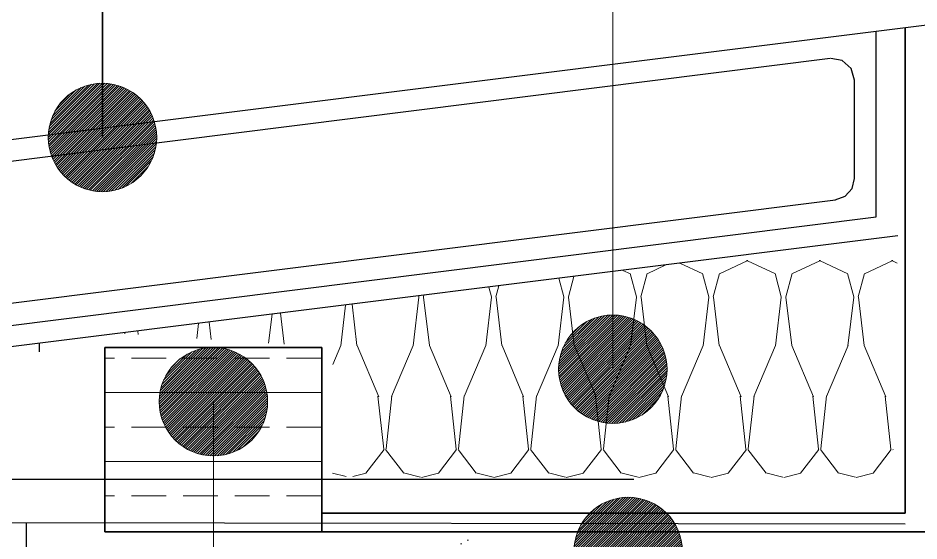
# Model space of a CAD drawing. Header units: millimetres. Extents: x 3755 to 5685, y 4194 to 7013.
# Drawn here: x 4237.7 to 4320.8, y 6095 to 6143.3 of the extents above; entities that cross this region are included whole.
import ezdxf

# ---------------------------------------------------------------- set-up
doc = ezdxf.new("R2010")
doc.units = ezdxf.units.MM
doc.linetypes.add('WIN_SOLID', pattern=[0])
for name, color, linetype, lineweight in [('Xella 025', 7, 'Continuous', 25), ('Xella 035', 7, 'Continuous', 35), ('Xella Bemaßung', 7, 'Continuous', 13), ('Xella-Schraff', 7, 'Continuous', 13), ('Xella-Text', 7, 'WIN_SOLID', 13)]:
    doc.layers.add(name, color=color, linetype=linetype, lineweight=lineweight)

msp = doc.modelspace()

# ---------------------------------------------------------------- hatches: boundary and pattern name
at = {"layer": 'Xella Bemaßung', "lineweight": 13}
h = msp.add_hatch(dxfattribs=at)
h.set_pattern_fill('ANSI31', color=256, scale=0.05)
h.set_pattern_definition([(45, (-29.28004, 515.45745), (-0.1122532015, 0.1122532015), [])])
h.paths.add_polyline_path([(4240.464, 6132.241, 1), (4250.464, 6132.241, 1)])
h = msp.add_hatch(dxfattribs=at)
h.set_pattern_fill('ANSI31', color=256, scale=0.05)
h.set_pattern_definition([(45, (17.7841, 494.08176), (-0.1122532015, 0.1122532015), [])])
h.paths.add_polyline_path([(4287.528, 6110.865, 1), (4297.528, 6110.865, 1)])
h = msp.add_hatch(dxfattribs=at)
h.set_pattern_fill('ANSI31', color=256, scale=0.05)
h.set_pattern_definition([(45, (-19.04676, 491.08785), (-0.1122532015, 0.1122532015), [])])
h.paths.add_polyline_path([(4250.697, 6107.871, 1), (4260.697, 6107.871, 1)])
h = msp.add_hatch(dxfattribs=at)
h.set_pattern_fill('ANSI31', color=256, scale=0.05)
h.set_pattern_definition([(45, (19.20167, 477.27198), (-0.1122532015, 0.1122532015), [])])
h.paths.add_polyline_path([(4288.946, 6094.055, 1), (4298.946, 6094.055, 1)])
at = {"layer": 'Xella-Schraff'}
h = msp.add_hatch(dxfattribs=at)
h.set_pattern_fill('BATT_INSULATION', color=256, scale=20, style=0, pattern_type=2)
h.set_pattern_definition([(0, (1485.03, 1215.879), (6.68222, 22.5), [0, -6.68222]), (14.0764, (1481.688, 1218.3786), (6.6822122, -2.47e-06), [1.62536, -645.94836]), (14.0764, (1481.688, 1240.8786), (6.6822122, -2.47e-06), [1.62536, -645.94836]), (14.0764, (1481.688, 1263.3786), (6.6822122, -2.47e-06), [1.62536, -645.94836]), (14.0764, (1481.688, 1285.8786), (6.6822122, -2.47e-06), [1.62536, -645.94836]), (14.0764, (1481.688, 1308.3786), (6.6822122, -2.47e-06), [1.62536, -645.94836]), (14.0764, (1481.688, 1330.8786), (6.6822122, -2.47e-06), [1.62536, -645.94836]), (14.0764, (1481.688, 1353.3786), (6.6822122, -2.47e-06), [1.62536, -645.94836]), (25.0456, (1482.4664, 1237.1812), (6.6822183, 7.2e-06), [2.82876, -1804.2308]), (25.0456, (1482.4664, 1259.6812), (6.6822183, 7.2e-06), [2.82876, -1804.2308]), (25.0456, (1482.4664, 1282.1812), (6.6822183, 7.2e-06), [2.82876, -1804.2308]), (25.0456, (1482.4664, 1304.6812), (6.6822183, 7.2e-06), [2.82876, -1804.2308]), (25.0456, (1482.4664, 1327.1812), (6.6822183, 7.2e-06), [2.82876, -1804.2308]), (25.0456, (1482.4664, 1349.6812), (6.6822183, 7.2e-06), [2.82876, -1804.2308]), (25.0456, (1482.4664, 1372.1812), (6.6822183, 7.2e-06), [2.82876, -1804.2308]), (25.0456, (1482.4664, 1394.6812), (6.6822183, 7.2e-06), [2.82876, -1804.2308]), (25.0456, (1482.4664, 1417.1806), (6.6822183, 7.2e-06), [2.82876, -1804.2308]), (25.0456, (1482.4664, 1439.6806), (6.6822183, 7.2e-06), [2.82876, -1804.2308]), (25.0456, (1482.4664, 1462.1806), (6.6822183, 7.2e-06), [2.82876, -1804.2308]), (25.0456, (1482.4664, 1484.6806), (6.6822183, 7.2e-06), [2.82876, -1804.2308]), (25.0456, (1482.4664, 1507.1806), (6.6822183, 7.2e-06), [2.82876, -1804.2308]), (25.0456, (1482.4664, 1529.6806), (6.6822183, 7.2e-06), [2.82876, -1804.2308]), (25.0456, (1482.4664, 1552.1806), (6.6822183, 7.2e-06), [2.82876, -1804.2308]), (25.0456, (1482.4664, 1574.6806), (6.6822183, 7.2e-06), [2.82876, -1804.2308]), (25.0456, (1482.4664, 1597.1806), (6.6822183, 7.2e-06), [2.82876, -1804.2308]), (25.0456, (1482.4664, 1619.6806), (6.6822183, 7.2e-06), [2.82876, -1804.2308]), (25.0456, (1482.4664, 1642.1806), (6.6822183, 7.2e-06), [2.82876, -1804.2308]), (25.0456, (1482.4664, 1664.6806), (6.6822183, 7.2e-06), [2.82876, -1804.2308]), (25.0456, (1482.4664, 1687.1806), (6.6822183, 7.2e-06), [2.82876, -1804.2308]), (25.0456, (1482.4664, 1709.6806), (6.6822183, 7.2e-06), [2.82876, -1804.2308]), (25.0456, (1482.4664, 1732.1806), (6.6822183, 7.2e-06), [2.82876, -1804.2308]), (25.0456, (1482.4664, 1754.6806), (6.6822183, 7.2e-06), [2.82876, -1804.2308]), (25.0456, (1482.4664, 1777.1806), (6.6822183, 7.2e-06), [2.82876, -1804.2308]), (25.0456, (1482.4664, 1799.6806), (6.6822183, 7.2e-06), [2.82876, -1804.2308]), (25.0456, (1482.4664, 1822.1806), (6.6822183, 7.2e-06), [2.82876, -1804.2308]), (25.0456, (1482.4664, 1844.6806), (6.6822183, 7.2e-06), [2.82876, -1804.2308]), (25.0456, (1482.4664, 1867.1806), (6.6822183, 7.2e-06), [2.82876, -1804.2308]), (25.0456, (1482.4664, 1889.6806), (6.6822183, 7.2e-06), [2.82876, -1804.2308]), (25.0456, (1482.4664, 1912.1806), (6.6822183, 7.2e-06), [2.82876, -1804.2308]), (25.0456, (1482.4664, 1934.6806), (6.6822183, 7.2e-06), [2.82876, -1804.2308]), (25.0456, (1482.4664, 1957.1806), (6.6822183, 7.2e-06), [2.82876, -1804.2308]), (25.0456, (1482.4664, 1979.6806), (6.6822183, 7.2e-06), [2.82876, -1804.2308]), (52.4353, (1483.2646, 1218.774), (6.6822153, 1.5e-06), [2.7476, -1104.2762]), (52.4353, (1483.2646, 1241.274), (6.6822153, 1.5e-06), [2.7476, -1104.2762]), (52.4353, (1483.2646, 1263.774), (6.6822153, 1.5e-06), [2.7476, -1104.2762]), (52.4353, (1483.2646, 1286.274), (6.6822153, 1.5e-06), [2.7476, -1104.2762]), (52.4353, (1483.2646, 1308.774), (6.6822153, 1.5e-06), [2.7476, -1104.2762]), (52.4353, (1483.2646, 1331.274), (6.6822153, 1.5e-06), [2.7476, -1104.2762]), (52.4353, (1483.2646, 1353.774), (6.6822153, 1.5e-06), [2.7476, -1104.2762]), (52.4353, (1483.2646, 1376.274), (6.6822153, 1.5e-06), [2.7476, -1104.2762]), (52.4353, (1483.2646, 1398.774), (6.6822153, 1.5e-06), [2.7476, -1104.2762]), (52.4353, (1483.2646, 1421.2746), (6.6822153, 1.5e-06), [2.7476, -1104.2762]), (52.4353, (1483.2646, 1443.7746), (6.6822153, 1.5e-06), [2.7476, -1104.2762]), (52.4353, (1483.2646, 1466.2746), (6.6822153, 1.5e-06), [2.7476, -1104.2762]), (52.4353, (1483.2646, 1488.7746), (6.6822153, 1.5e-06), [2.7476, -1104.2762]), (52.4353, (1483.2646, 1511.2746), (6.6822153, 1.5e-06), [2.7476, -1104.2762]), (52.4353, (1483.2646, 1533.7746), (6.6822153, 1.5e-06), [2.7476, -1104.2762]), (52.4353, (1483.2646, 1556.2746), (6.6822153, 1.5e-06), [2.7476, -1104.2762]), (52.4353, (1483.2646, 1578.7746), (6.6822153, 1.5e-06), [2.7476, -1104.2762]), (52.4353, (1483.2646, 1601.2746), (6.6822153, 1.5e-06), [2.7476, -1104.2762]), (52.4353, (1483.2646, 1623.7746), (6.6822153, 1.5e-06), [2.7476, -1104.2762]), (52.4353, (1483.2646, 1646.2746), (6.6822153, 1.5e-06), [2.7476, -1104.2762]), (52.4353, (1483.2646, 1668.7746), (6.6822153, 1.5e-06), [2.7476, -1104.2762]), (52.4353, (1483.2646, 1691.2746), (6.6822153, 1.5e-06), [2.7476, -1104.2762]), (52.4353, (1483.2646, 1713.7746), (6.6822153, 1.5e-06), [2.7476, -1104.2762]), (52.4353, (1483.2646, 1736.2746), (6.6822153, 1.5e-06), [2.7476, -1104.2762]), (52.4353, (1483.2646, 1758.7746), (6.6822153, 1.5e-06), [2.7476, -1104.2762]), (52.4353, (1483.2646, 1781.2746), (6.6822153, 1.5e-06), [2.7476, -1104.2762]), (52.4353, (1483.2646, 1803.7746), (6.6822153, 1.5e-06), [2.7476, -1104.2762]), (52.4353, (1483.2646, 1826.2746), (6.6822153, 1.5e-06), [2.7476, -1104.2762]), (52.4353, (1483.2646, 1848.7746), (6.6822153, 1.5e-06), [2.7476, -1104.2762]), (52.4353, (1483.2646, 1871.2746), (6.6822153, 1.5e-06), [2.7476, -1104.2762]), (52.4353, (1483.2646, 1893.7746), (6.6822153, 1.5e-06), [2.7476, -1104.2762]), (52.4353, (1483.2646, 1916.2746), (6.6822153, 1.5e-06), [2.7476, -1104.2762]), (52.4353, (1483.2646, 1938.7746), (6.6822153, 1.5e-06), [2.7476, -1104.2762]), (52.4353, (1483.2646, 1961.2746), (6.6822153, 1.5e-06), [2.7476, -1104.2762]), (52.4353, (1483.2646, 1983.7746), (6.6822153, 1.5e-06), [2.7476, -1104.2762]), (52.4353, (1483.2646, 2006.2746), (6.6822153, 1.5e-06), [2.7476, -1104.2762]), (52.4353, (1483.2646, 2028.7746), (6.6822153, 1.5e-06), [2.7476, -1104.2762]), (52.4353, (1483.2646, 2051.2746), (6.6822153, 1.5e-06), [2.7476, -1104.2762]), (52.4353, (1483.2646, 2073.7746), (6.6822153, 1.5e-06), [2.7476, -1104.2762]), (67.0616, (1478.9626, 1225.8417), (6.682222, 3e-06), [5.1169, -972.1623]), (67.0616, (1478.9626, 1248.3416), (6.682222, 3e-06), [5.1169, -972.1623]), (67.0616, (1478.9626, 1270.8416), (6.682222, 3e-06), [5.1169, -972.1623]), (67.0616, (1478.9626, 1293.3416), (6.682222, 3e-06), [5.1169, -972.1623]), (67.0616, (1478.9626, 1315.8416), (6.682222, 3e-06), [5.1169, -972.1623]), (67.0616, (1478.9626, 1338.3416), (6.682222, 3e-06), [5.1169, -972.1623]), (67.0616, (1478.9626, 1360.8416), (6.682222, 3e-06), [5.1169, -972.1623]), (67.0616, (1478.9626, 1383.3416), (6.682222, 3e-06), [5.1169, -972.1623]), (67.0616, (1478.9626, 1405.8416), (6.682222, 3e-06), [5.1169, -972.1623]), (67.0616, (1478.9626, 1428.3426), (6.682222, 3e-06), [5.1169, -972.1623]), (67.0616, (1478.9626, 1450.8426), (6.682222, 3e-06), [5.1169, -972.1623]), (67.0616, (1478.9626, 1473.3426), (6.682222, 3e-06), [5.1169, -972.1623]), (67.0616, (1478.9626, 1495.8426), (6.682222, 3e-06), [5.1169, -972.1623]), (67.0616, (1478.9626, 1518.3426), (6.682222, 3e-06), [5.1169, -972.1623]), (67.0616, (1478.9626, 1540.8426), (6.682222, 3e-06), [5.1169, -972.1623]), (67.0616, (1478.9626, 1563.3426), (6.682222, 3e-06), [5.1169, -972.1623]), (67.0616, (1478.9626, 1585.8426), (6.682222, 3e-06), [5.1169, -972.1623]), (67.0616, (1478.9626, 1608.3426), (6.682222, 3e-06), [5.1169, -972.1623]), (67.0616, (1478.9626, 1630.8426), (6.682222, 3e-06), [5.1169, -972.1623]), (67.0616, (1478.9626, 1653.3426), (6.682222, 3e-06), [5.1169, -972.1623]), (67.0616, (1478.9626, 1675.8426), (6.682222, 3e-06), [5.1169, -972.1623]), (67.0616, (1478.9626, 1698.3426), (6.682222, 3e-06), [5.1169, -972.1623]), (67.0616, (1478.9626, 1720.8426), (6.682222, 3e-06), [5.1169, -972.1623]), (67.0616, (1478.9626, 1743.3426), (6.682222, 3e-06), [5.1169, -972.1623]), (67.0616, (1478.9626, 1765.8426), (6.682222, 3e-06), [5.1169, -972.1623]), (67.0616, (1478.9626, 1788.3426), (6.682222, 3e-06), [5.1169, -972.1623]), (67.0616, (1478.9626, 1810.8426), (6.682222, 3e-06), [5.1169, -972.1623]), (67.0616, (1478.9626, 1833.3426), (6.682222, 3e-06), [5.1169, -972.1623]), (67.0616, (1478.9626, 1855.8426), (6.682222, 3e-06), [5.1169, -972.1623]), (67.0616, (1478.9626, 1878.3426), (6.682222, 3e-06), [5.1169, -972.1623]), (67.0616, (1478.9626, 1900.8426), (6.682222, 3e-06), [5.1169, -972.1623]), (67.0616, (1478.9626, 1923.3426), (6.682222, 3e-06), [5.1169, -972.1623]), (67.0616, (1478.9626, 1945.8426), (6.682222, 3e-06), [5.1169, -972.1623]), (67.0616, (1478.9626, 1968.3426), (6.682222, 3e-06), [5.1169, -972.1623]), (67.0616, (1478.9626, 1990.8426), (6.682222, 3e-06), [5.1169, -972.1623]), (67.0616, (1478.9626, 2013.3426), (6.682222, 3e-06), [5.1169, -972.1623]), (67.0616, (1478.9626, 2035.8426), (6.682222, 3e-06), [5.1169, -972.1623]), (67.0616, (1478.9626, 2058.3426), (6.682222, 3e-06), [5.1169, -972.1623]), (67.0616, (1478.9626, 2080.8426), (6.682222, 3e-06), [5.1169, -972.1623]), (67.0616, (1478.9626, 2103.3426), (6.682222, 3e-06), [5.1169, -972.1623]), (74.891, (1481.888, 1235.0375), (6e-08, 22.499986), [2.22026, -254.1417]), (74.891, (1488.5703, 1235.0375), (6e-08, 22.499986), [2.22026, -254.1417]), (74.891, (1495.2525, 1235.0375), (6e-08, 22.499986), [2.22026, -254.1417]), (74.891, (1501.935, 1235.0375), (6e-08, 22.499986), [2.22026, -254.1417]), (74.891, (1508.617, 1235.0375), (6e-08, 22.499986), [2.22026, -254.1417]), (74.891, (1515.299, 1235.0375), (6e-08, 22.499986), [2.22026, -254.1417]), (74.891, (1521.9814, 1235.0375), (6e-08, 22.499986), [2.22026, -254.1417]), (74.891, (1528.6636, 1235.0375), (6e-08, 22.499986), [2.22026, -254.1417]), (74.891, (1535.346, 1235.0375), (6e-08, 22.499986), [2.22026, -254.1417]), (74.891, (1542.028, 1235.0375), (6e-08, 22.499986), [2.22026, -254.1417]), (83.2526, (1480.9566, 1230.554), (2.2e-06, 22.5000398), [4.5149, -2782.2872]), (83.2526, (1487.6389, 1230.554), (2.2e-06, 22.5000398), [4.5149, -2782.2872]), (83.2526, (1494.321, 1230.554), (2.2e-06, 22.5000398), [4.5149, -2782.2872]), (83.2526, (1501.0034, 1230.554), (2.2e-06, 22.5000398), [4.5149, -2782.2872]), (83.2526, (1507.6856, 1230.554), (2.2e-06, 22.5000398), [4.5149, -2782.2872]), (83.2526, (1514.3678, 1230.554), (2.2e-06, 22.5000398), [4.5149, -2782.2872]), (83.2526, (1521.05, 1230.554), (2.2e-06, 22.5000398), [4.5149, -2782.2872]), (83.2526, (1527.7322, 1230.554), (2.2e-06, 22.5000398), [4.5149, -2782.2872]), (83.2526, (1534.4144, 1230.554), (2.2e-06, 22.5000398), [4.5149, -2782.2872]), (83.2526, (1541.0966, 1230.554), (2.2e-06, 22.5000398), [4.5149, -2782.2872]), (83.2526, (1547.7788, 1230.554), (2.2e-06, 22.5000398), [4.5149, -2782.2872]), (83.2526, (1554.461, 1230.554), (2.2e-06, 22.5000398), [4.5149, -2782.2872]), (83.2526, (1561.1432, 1230.554), (2.2e-06, 22.5000398), [4.5149, -2782.2872]), (83.2526, (1567.8254, 1230.554), (2.2e-06, 22.5000398), [4.5149, -2782.2872]), (83.2526, (1574.5078, 1230.554), (2.2e-06, 22.5000398), [4.5149, -2782.2872]), (83.2526, (1581.19, 1230.554), (2.2e-06, 22.5000398), [4.5149, -2782.2872]), (83.2526, (1587.8722, 1230.554), (2.2e-06, 22.5000398), [4.5149, -2782.2872]), (83.2526, (1594.5544, 1230.554), (2.2e-06, 22.5000398), [4.5149, -2782.2872]), (83.2526, (1601.2366, 1230.554), (2.2e-06, 22.5000398), [4.5149, -2782.2872]), (83.2526, (1607.9188, 1230.554), (2.2e-06, 22.5000398), [4.5149, -2782.2872]), (83.2526, (1614.601, 1230.554), (2.2e-06, 22.5000398), [4.5149, -2782.2872]), (83.2526, (1621.2832, 1230.554), (2.2e-06, 22.5000398), [4.5149, -2782.2872]), (83.2526, (1627.9654, 1230.554), (2.2e-06, 22.5000398), [4.5149, -2782.2872]), (83.2526, (1634.6476, 1230.554), (2.2e-06, 22.5000398), [4.5149, -2782.2872]), (83.2526, (1641.33, 1230.554), (2.2e-06, 22.5000398), [4.5149, -2782.2872]), (83.2526, (1648.0122, 1230.554), (2.2e-06, 22.5000398), [4.5149, -2782.2872]), (83.2526, (1654.6944, 1230.554), (2.2e-06, 22.5000398), [4.5149, -2782.2872]), (83.2526, (1661.3766, 1230.554), (2.2e-06, 22.5000398), [4.5149, -2782.2872]), (83.2526, (1668.0588, 1230.554), (2.2e-06, 22.5000398), [4.5149, -2782.2872]), (83.2526, (1674.741, 1230.554), (2.2e-06, 22.5000398), [4.5149, -2782.2872]), (83.2526, (1681.423, 1230.554), (2.2e-06, 22.5000398), [4.5149, -2782.2872]), (83.2526, (1688.105, 1230.554), (2.2e-06, 22.5000398), [4.5149, -2782.2872]), (83.2526, (1694.787, 1230.554), (2.2e-06, 22.5000398), [4.5149, -2782.2872]), (83.2526, (1701.469, 1230.554), (2.2e-06, 22.5000398), [4.5149, -2782.2872]), (83.2526, (1708.153, 1230.554), (2.2e-06, 22.5000398), [4.5149, -2782.2872]), (83.2526, (1714.835, 1230.554), (2.2e-06, 22.5000398), [4.5149, -2782.2872]), (83.2526, (1721.517, 1230.554), (2.2e-06, 22.5000398), [4.5149, -2782.2872]), (83.2526, (1728.199, 1230.554), (2.2e-06, 22.5000398), [4.5149, -2782.2872]), (83.2526, (1734.881, 1230.554), (2.2e-06, 22.5000398), [4.5149, -2782.2872]), (83.2526, (1741.563, 1230.554), (2.2e-06, 22.5000398), [4.5149, -2782.2872]), (83.2526, (1748.245, 1230.554), (2.2e-06, 22.5000398), [4.5149, -2782.2872]), (83.2526, (1754.927, 1230.554), (2.2e-06, 22.5000398), [4.5149, -2782.2872]), (83.2526, (1761.609, 1230.554), (2.2e-06, 22.5000398), [4.5149, -2782.2872]), (83.2526, (1768.293, 1230.554), (2.2e-06, 22.5000398), [4.5149, -2782.2872]), (83.2526, (1774.975, 1230.554), (2.2e-06, 22.5000398), [4.5149, -2782.2872]), (83.2526, (1781.657, 1230.554), (2.2e-06, 22.5000398), [4.5149, -2782.2872]), (83.2526, (1788.339, 1230.554), (2.2e-06, 22.5000398), [4.5149, -2782.2872]), (83.2526, (1795.021, 1230.554), (2.2e-06, 22.5000398), [4.5149, -2782.2872]), (83.2526, (1801.703, 1230.554), (2.2e-06, 22.5000398), [4.5149, -2782.2872]), (83.8584, (1478.4364, 1220.9519), (-2.18e-05, 22.4999401), [4.918, -1556.54406]), (83.8584, (1485.1186, 1220.9519), (-2.18e-05, 22.4999401), [4.918, -1556.54406]), (83.8584, (1491.8008, 1220.9519), (-2.18e-05, 22.4999401), [4.918, -1556.54406]), (83.8584, (1498.483, 1220.9519), (-2.18e-05, 22.4999401), [4.918, -1556.54406]), (83.8584, (1505.1654, 1220.9519), (-2.18e-05, 22.4999401), [4.918, -1556.54406]), (83.8584, (1511.8476, 1220.9519), (-2.18e-05, 22.4999401), [4.918, -1556.54406]), (83.8584, (1518.5298, 1220.9519), (-2.18e-05, 22.4999401), [4.918, -1556.54406]), (83.8584, (1525.212, 1220.9519), (-2.18e-05, 22.4999401), [4.918, -1556.54406]), (83.8584, (1531.8942, 1220.9519), (-2.18e-05, 22.4999401), [4.918, -1556.54406]), (83.8584, (1538.5764, 1220.9519), (-2.18e-05, 22.4999401), [4.918, -1556.54406]), (83.8584, (1545.2586, 1220.9519), (-2.18e-05, 22.4999401), [4.918, -1556.54406]), (83.8584, (1551.9408, 1220.9519), (-2.18e-05, 22.4999401), [4.918, -1556.54406]), (83.8584, (1558.623, 1220.9519), (-2.18e-05, 22.4999401), [4.918, -1556.54406]), (83.8584, (1565.3052, 1220.9519), (-2.18e-05, 22.4999401), [4.918, -1556.54406]), (83.8584, (1571.9874, 1220.9519), (-2.18e-05, 22.4999401), [4.918, -1556.54406]), (83.8584, (1578.6698, 1220.9519), (-2.18e-05, 22.4999401), [4.918, -1556.54406]), (83.8584, (1585.352, 1220.9519), (-2.18e-05, 22.4999401), [4.918, -1556.54406]), (83.8584, (1592.0342, 1220.9519), (-2.18e-05, 22.4999401), [4.918, -1556.54406]), (83.8584, (1598.7164, 1220.9519), (-2.18e-05, 22.4999401), [4.918, -1556.54406]), (83.8584, (1605.3986, 1220.9519), (-2.18e-05, 22.4999401), [4.918, -1556.54406]), (83.8584, (1612.0808, 1220.9519), (-2.18e-05, 22.4999401), [4.918, -1556.54406]), (83.8584, (1618.763, 1220.9519), (-2.18e-05, 22.4999401), [4.918, -1556.54406]), (83.8584, (1625.4452, 1220.9519), (-2.18e-05, 22.4999401), [4.918, -1556.54406]), (83.8584, (1632.1274, 1220.9519), (-2.18e-05, 22.4999401), [4.918, -1556.54406]), (83.8584, (1638.8096, 1220.9519), (-2.18e-05, 22.4999401), [4.918, -1556.54406]), (276.142, (1484.4135, 1225.8417), (6.682213, 4.2e-05), [4.918, -1556.544]), (276.142, (1484.4135, 1248.3416), (6.682213, 4.2e-05), [4.918, -1556.544]), (276.142, (1484.4135, 1270.8416), (6.682213, 4.2e-05), [4.918, -1556.544]), (276.142, (1484.4135, 1293.3416), (6.682213, 4.2e-05), [4.918, -1556.544]), (276.142, (1484.4135, 1315.8416), (6.682213, 4.2e-05), [4.918, -1556.544]), (276.142, (1484.4135, 1338.3416), (6.682213, 4.2e-05), [4.918, -1556.544]), (276.142, (1484.4135, 1360.8416), (6.682213, 4.2e-05), [4.918, -1556.544]), (276.142, (1484.4135, 1383.3416), (6.682213, 4.2e-05), [4.918, -1556.544]), (276.142, (1484.4135, 1405.8416), (6.682213, 4.2e-05), [4.918, -1556.544]), (276.142, (1484.4135, 1428.3426), (6.682213, 4.2e-05), [4.918, -1556.544]), (276.142, (1484.4135, 1450.8426), (6.682213, 4.2e-05), [4.918, -1556.544]), (276.142, (1484.4135, 1473.3426), (6.682213, 4.2e-05), [4.918, -1556.544]), (276.142, (1484.4135, 1495.8426), (6.682213, 4.2e-05), [4.918, -1556.544]), (276.142, (1484.4135, 1518.3426), (6.682213, 4.2e-05), [4.918, -1556.544]), (276.142, (1484.4135, 1540.8426), (6.682213, 4.2e-05), [4.918, -1556.544]), (276.142, (1484.4135, 1563.3426), (6.682213, 4.2e-05), [4.918, -1556.544]), (276.142, (1484.4135, 1585.8426), (6.682213, 4.2e-05), [4.918, -1556.544]), (276.142, (1484.4135, 1608.3426), (6.682213, 4.2e-05), [4.918, -1556.544]), (276.142, (1484.4135, 1630.8426), (6.682213, 4.2e-05), [4.918, -1556.544]), (276.142, (1484.4135, 1653.3426), (6.682213, 4.2e-05), [4.918, -1556.544]), (276.142, (1484.4135, 1675.8426), (6.682213, 4.2e-05), [4.918, -1556.544]), (276.142, (1484.4135, 1698.3426), (6.682213, 4.2e-05), [4.918, -1556.544]), (276.142, (1484.4135, 1720.8426), (6.682213, 4.2e-05), [4.918, -1556.544]), (276.142, (1484.4135, 1743.3426), (6.682213, 4.2e-05), [4.918, -1556.544]), (276.142, (1484.4135, 1765.8426), (6.682213, 4.2e-05), [4.918, -1556.544]), (276.142, (1484.4135, 1788.3426), (6.682213, 4.2e-05), [4.918, -1556.544]), (276.142, (1484.4135, 1810.8426), (6.682213, 4.2e-05), [4.918, -1556.544]), (276.142, (1484.4135, 1833.3426), (6.682213, 4.2e-05), [4.918, -1556.544]), (276.142, (1484.4135, 1855.8426), (6.682213, 4.2e-05), [4.918, -1556.544]), (276.142, (1484.4135, 1878.3426), (6.682213, 4.2e-05), [4.918, -1556.544]), (276.142, (1484.4135, 1900.8426), (6.682213, 4.2e-05), [4.918, -1556.544]), (276.142, (1484.4135, 1923.3426), (6.682213, 4.2e-05), [4.918, -1556.544]), (276.142, (1484.4135, 1945.8426), (6.682213, 4.2e-05), [4.918, -1556.544]), (276.142, (1484.4135, 1968.3426), (6.682213, 4.2e-05), [4.918, -1556.544]), (276.142, (1484.4135, 1990.8426), (6.682213, 4.2e-05), [4.918, -1556.544]), (276.142, (1484.4135, 2013.3426), (6.682213, 4.2e-05), [4.918, -1556.544]), (276.142, (1484.4135, 2035.8426), (6.682213, 4.2e-05), [4.918, -1556.544]), (276.142, (1484.4135, 2058.3426), (6.682213, 4.2e-05), [4.918, -1556.544]), (276.142, (1484.4135, 2080.8426), (6.682213, 4.2e-05), [4.918, -1556.544]), (276.142, (1484.4135, 2103.3426), (6.682213, 4.2e-05), [4.918, -1556.544]), (276.142, (1484.4135, 2125.8426), (6.682213, 4.2e-05), [4.918, -1556.544]), (276.142, (1484.4135, 2148.3426), (6.682213, 4.2e-05), [4.918, -1556.544]), (276.142, (1484.4135, 2170.8426), (6.682213, 4.2e-05), [4.918, -1556.544]), (276.142, (1484.4135, 2193.3426), (6.682213, 4.2e-05), [4.918, -1556.544]), (276.142, (1484.4135, 2215.8426), (6.682213, 4.2e-05), [4.918, -1556.544]), (276.142, (1484.4135, 2238.3426), (6.682213, 4.2e-05), [4.918, -1556.544]), (276.142, (1484.4135, 2260.8426), (6.682213, 4.2e-05), [4.918, -1556.544]), (276.142, (1484.4135, 2283.3426), (6.682213, 4.2e-05), [4.918, -1556.544]), (276.142, (1484.4135, 2305.8426), (6.682213, 4.2e-05), [4.918, -1556.544]), (276.142, (1484.4135, 2328.3426), (6.682213, 4.2e-05), [4.918, -1556.544]), (276.142, (1484.4135, 2350.8426), (6.682213, 4.2e-05), [4.918, -1556.544]), (276.142, (1484.4135, 2373.3426), (6.682213, 4.2e-05), [4.918, -1556.544]), (276.142, (1484.4135, 2395.8426), (6.682213, 4.2e-05), [4.918, -1556.544]), (276.142, (1484.4135, 2418.3426), (6.682213, 4.2e-05), [4.918, -1556.544]), (276.142, (1484.4135, 2440.8426), (6.682213, 4.2e-05), [4.918, -1556.544]), (276.142, (1484.4135, 2463.3426), (6.682213, 4.2e-05), [4.918, -1556.544]), (276.142, (1484.4135, 2485.8426), (6.682213, 4.2e-05), [4.918, -1556.544]), (276.142, (1484.4135, 2508.3426), (6.682213, 4.2e-05), [4.918, -1556.544]), (276.142, (1484.4135, 2530.8426), (6.682213, 4.2e-05), [4.918, -1556.544]), (276.142, (1484.4135, 2553.3426), (6.682213, 4.2e-05), [4.918, -1556.544]), (276.142, (1484.4135, 2575.8426), (6.682213, 4.2e-05), [4.918, -1556.544]), (276.142, (1484.4135, 2598.3426), (6.682213, 4.2e-05), [4.918, -1556.544]), (276.142, (1484.4135, 2620.8426), (6.682213, 4.2e-05), [4.918, -1556.544]), (276.142, (1484.4135, 2643.3426), (6.682213, 4.2e-05), [4.918, -1556.544]), (276.142, (1484.4135, 2665.8426), (6.682213, 4.2e-05), [4.918, -1556.544]), (276.142, (1484.4135, 2688.3426), (6.682213, 4.2e-05), [4.918, -1556.544]), (276.142, (1484.4135, 2710.8426), (6.682213, 4.2e-05), [4.918, -1556.544]), (276.142, (1484.4135, 2733.3426), (6.682213, 4.2e-05), [4.918, -1556.544]), (276.142, (1484.4135, 2755.8426), (6.682213, 4.2e-05), [4.918, -1556.544]), (276.747, (1481.888, 1235.0375), (6.682223, -4.9e-05), [4.5149, -2782.2872]), (276.747, (1481.888, 1257.5374), (6.682223, -4.9e-05), [4.5149, -2782.2872]), (276.747, (1481.888, 1280.0374), (6.682223, -4.9e-05), [4.5149, -2782.2872]), (276.747, (1481.888, 1302.5374), (6.682223, -4.9e-05), [4.5149, -2782.2872]), (276.747, (1481.888, 1325.0374), (6.682223, -4.9e-05), [4.5149, -2782.2872]), (276.747, (1481.888, 1347.5374), (6.682223, -4.9e-05), [4.5149, -2782.2872]), (276.747, (1481.888, 1370.0374), (6.682223, -4.9e-05), [4.5149, -2782.2872]), (276.747, (1481.888, 1392.5374), (6.682223, -4.9e-05), [4.5149, -2782.2872]), (276.747, (1481.888, 1415.0374), (6.682223, -4.9e-05), [4.5149, -2782.2872]), (276.747, (1481.888, 1437.5366), (6.682223, -4.9e-05), [4.5149, -2782.2872]), (276.747, (1481.888, 1460.0366), (6.682223, -4.9e-05), [4.5149, -2782.2872]), (276.747, (1481.888, 1482.5366), (6.682223, -4.9e-05), [4.5149, -2782.2872]), (276.747, (1481.888, 1505.0366), (6.682223, -4.9e-05), [4.5149, -2782.2872]), (276.747, (1481.888, 1527.5366), (6.682223, -4.9e-05), [4.5149, -2782.2872]), (276.747, (1481.888, 1550.0366), (6.682223, -4.9e-05), [4.5149, -2782.2872]), (276.747, (1481.888, 1572.5366), (6.682223, -4.9e-05), [4.5149, -2782.2872]), (276.747, (1481.888, 1595.0366), (6.682223, -4.9e-05), [4.5149, -2782.2872]), (276.747, (1481.888, 1617.5366), (6.682223, -4.9e-05), [4.5149, -2782.2872]), (276.747, (1481.888, 1640.0366), (6.682223, -4.9e-05), [4.5149, -2782.2872]), (276.747, (1481.888, 1662.5366), (6.682223, -4.9e-05), [4.5149, -2782.2872]), (276.747, (1481.888, 1685.0366), (6.682223, -4.9e-05), [4.5149, -2782.2872]), (276.747, (1481.888, 1707.5366), (6.682223, -4.9e-05), [4.5149, -2782.2872]), (276.747, (1481.888, 1730.0366), (6.682223, -4.9e-05), [4.5149, -2782.2872]), (276.747, (1481.888, 1752.5366), (6.682223, -4.9e-05), [4.5149, -2782.2872]), (276.747, (1481.888, 1775.0366), (6.682223, -4.9e-05), [4.5149, -2782.2872]), (276.747, (1481.888, 1797.5366), (6.682223, -4.9e-05), [4.5149, -2782.2872]), (276.747, (1481.888, 1820.0366), (6.682223, -4.9e-05), [4.5149, -2782.2872]), (276.747, (1481.888, 1842.5366), (6.682223, -4.9e-05), [4.5149, -2782.2872]), (276.747, (1481.888, 1865.0366), (6.682223, -4.9e-05), [4.5149, -2782.2872]), (276.747, (1481.888, 1887.5366), (6.682223, -4.9e-05), [4.5149, -2782.2872]), (276.747, (1481.888, 1910.0366), (6.682223, -4.9e-05), [4.5149, -2782.2872]), (276.747, (1481.888, 1932.5366), (6.682223, -4.9e-05), [4.5149, -2782.2872]), (276.747, (1481.888, 1955.0366), (6.682223, -4.9e-05), [4.5149, -2782.2872]), (276.747, (1481.888, 1977.5366), (6.682223, -4.9e-05), [4.5149, -2782.2872]), (276.747, (1481.888, 2000.0366), (6.682223, -4.9e-05), [4.5149, -2782.2872]), (276.747, (1481.888, 2022.5366), (6.682223, -4.9e-05), [4.5149, -2782.2872]), (276.747, (1481.888, 2045.0366), (6.682223, -4.9e-05), [4.5149, -2782.2872]), (276.747, (1481.888, 2067.5366), (6.682223, -4.9e-05), [4.5149, -2782.2872]), (276.747, (1481.888, 2090.0366), (6.682223, -4.9e-05), [4.5149, -2782.2872]), (276.747, (1481.888, 2112.5366), (6.682223, -4.9e-05), [4.5149, -2782.2872]), (276.747, (1481.888, 2135.0366), (6.682223, -4.9e-05), [4.5149, -2782.2872]), (276.747, (1481.888, 2157.5366), (6.682223, -4.9e-05), [4.5149, -2782.2872]), (276.747, (1481.888, 2180.0366), (6.682223, -4.9e-05), [4.5149, -2782.2872]), (276.747, (1481.888, 2202.5366), (6.682223, -4.9e-05), [4.5149, -2782.2872]), (276.747, (1481.888, 2225.0366), (6.682223, -4.9e-05), [4.5149, -2782.2872]), (276.747, (1481.888, 2247.5366), (6.682223, -4.9e-05), [4.5149, -2782.2872]), (276.747, (1481.888, 2270.0366), (6.682223, -4.9e-05), [4.5149, -2782.2872]), (276.747, (1481.888, 2292.5366), (6.682223, -4.9e-05), [4.5149, -2782.2872]), (276.747, (1481.888, 2315.0366), (6.682223, -4.9e-05), [4.5149, -2782.2872]), (276.747, (1481.888, 2337.5366), (6.682223, -4.9e-05), [4.5149, -2782.2872]), (276.747, (1481.888, 2360.0366), (6.682223, -4.9e-05), [4.5149, -2782.2872]), (276.747, (1481.888, 2382.5366), (6.682223, -4.9e-05), [4.5149, -2782.2872]), (276.747, (1481.888, 2405.0366), (6.682223, -4.9e-05), [4.5149, -2782.2872]), (276.747, (1481.888, 2427.5366), (6.682223, -4.9e-05), [4.5149, -2782.2872]), (276.747, (1481.888, 2450.0366), (6.682223, -4.9e-05), [4.5149, -2782.2872]), (276.747, (1481.888, 2472.5366), (6.682223, -4.9e-05), [4.5149, -2782.2872]), (276.747, (1481.888, 2495.0366), (6.682223, -4.9e-05), [4.5149, -2782.2872]), (276.747, (1481.888, 2517.5366), (6.682223, -4.9e-05), [4.5149, -2782.2872]), (276.747, (1481.888, 2540.0366), (6.682223, -4.9e-05), [4.5149, -2782.2872]), (276.747, (1481.888, 2562.5366), (6.682223, -4.9e-05), [4.5149, -2782.2872]), (276.747, (1481.888, 2585.0366), (6.682223, -4.9e-05), [4.5149, -2782.2872]), (276.747, (1481.888, 2607.5366), (6.682223, -4.9e-05), [4.5149, -2782.2872]), (276.747, (1481.888, 2630.0366), (6.682223, -4.9e-05), [4.5149, -2782.2872]), (276.747, (1481.888, 2652.5366), (6.682223, -4.9e-05), [4.5149, -2782.2872]), (276.747, (1481.888, 2675.0366), (6.682223, -4.9e-05), [4.5149, -2782.2872]), (276.747, (1481.888, 2697.5366), (6.682223, -4.9e-05), [4.5149, -2782.2872]), (276.747, (1481.888, 2720.0366), (6.682223, -4.9e-05), [4.5149, -2782.2872]), (276.747, (1481.888, 2742.5366), (6.682223, -4.9e-05), [4.5149, -2782.2872]), (276.747, (1481.888, 2765.0366), (6.682223, -4.9e-05), [4.5149, -2782.2872]), (276.747, (1481.888, 2787.5366), (6.682223, -4.9e-05), [4.5149, -2782.2872]), (276.747, (1481.888, 2810.0366), (6.682223, -4.9e-05), [4.5149, -2782.2872]), (276.747, (1481.888, 2832.5366), (6.682223, -4.9e-05), [4.5149, -2782.2872]), (276.747, (1481.888, 2855.0366), (6.682223, -4.9e-05), [4.5149, -2782.2872]), (276.747, (1481.888, 2877.5366), (6.682223, -4.9e-05), [4.5149, -2782.2872]), (276.747, (1481.888, 2900.0366), (6.682223, -4.9e-05), [4.5149, -2782.2872]), (276.747, (1481.888, 2922.5366), (6.682223, -4.9e-05), [4.5149, -2782.2872]), (276.747, (1481.888, 2945.0366), (6.682223, -4.9e-05), [4.5149, -2782.2872]), (276.747, (1481.888, 2967.5366), (6.682223, -4.9e-05), [4.5149, -2782.2872]), (276.747, (1481.888, 2990.0366), (6.682223, -4.9e-05), [4.5149, -2782.2872]), (276.747, (1481.888, 3012.5366), (6.682223, -4.9e-05), [4.5149, -2782.2872]), (276.747, (1481.888, 3035.0366), (6.682223, -4.9e-05), [4.5149, -2782.2872]), (276.747, (1481.888, 3057.5366), (6.682223, -4.9e-05), [4.5149, -2782.2872]), (276.747, (1481.888, 3080.0366), (6.682223, -4.9e-05), [4.5149, -2782.2872]), (276.747, (1481.888, 3102.5366), (6.682223, -4.9e-05), [4.5149, -2782.2872]), (276.747, (1481.888, 3125.0366), (6.682223, -4.9e-05), [4.5149, -2782.2872]), (276.747, (1481.888, 3147.5366), (6.682223, -4.9e-05), [4.5149, -2782.2872]), (276.747, (1481.888, 3170.0366), (6.682223, -4.9e-05), [4.5149, -2782.2872]), (276.747, (1481.888, 3192.5366), (6.682223, -4.9e-05), [4.5149, -2782.2872]), (276.747, (1481.888, 3215.0366), (6.682223, -4.9e-05), [4.5149, -2782.2872]), (276.747, (1481.888, 3237.5386), (6.682223, -4.9e-05), [4.5149, -2782.2872]), (276.747, (1481.888, 3260.0386), (6.682223, -4.9e-05), [4.5149, -2782.2872]), (276.747, (1481.888, 3282.5386), (6.682223, -4.9e-05), [4.5149, -2782.2872]), (276.747, (1481.888, 3305.0386), (6.682223, -4.9e-05), [4.5149, -2782.2872]), (276.747, (1481.888, 3327.5386), (6.682223, -4.9e-05), [4.5149, -2782.2872]), (276.747, (1481.888, 3350.0386), (6.682223, -4.9e-05), [4.5149, -2782.2872]), (276.747, (1481.888, 3372.5386), (6.682223, -4.9e-05), [4.5149, -2782.2872]), (276.747, (1481.888, 3395.0386), (6.682223, -4.9e-05), [4.5149, -2782.2872]), (276.747, (1481.888, 3417.5386), (6.682223, -4.9e-05), [4.5149, -2782.2872]), (276.747, (1481.888, 3440.0386), (6.682223, -4.9e-05), [4.5149, -2782.2872]), (276.747, (1481.888, 3462.5386), (6.682223, -4.9e-05), [4.5149, -2782.2872]), (276.747, (1481.888, 3485.0386), (6.682223, -4.9e-05), [4.5149, -2782.2872]), (276.747, (1481.888, 3507.5386), (6.682223, -4.9e-05), [4.5149, -2782.2872]), (276.747, (1481.888, 3530.0386), (6.682223, -4.9e-05), [4.5149, -2782.2872]), (276.747, (1481.888, 3552.5386), (6.682223, -4.9e-05), [4.5149, -2782.2872]), (276.747, (1481.888, 3575.0386), (6.682223, -4.9e-05), [4.515, -2782.2872]), (276.747, (1481.888, 3597.5386), (6.682223, -4.9e-05), [4.515, -2782.2872]), (276.747, (1481.888, 3620.0386), (6.682223, -4.9e-05), [4.515, -2782.2872]), (276.747, (1481.888, 3642.5386), (6.682223, -4.9e-05), [4.515, -2782.2872]), (276.747, (1481.888, 3665.0386), (6.682223, -4.9e-05), [4.515, -2782.2872]), (276.747, (1481.888, 3687.5386), (6.682223, -4.9e-05), [4.515, -2782.2872]), (276.747, (1481.888, 3710.0386), (6.682223, -4.9e-05), [4.515, -2782.2872]), (276.747, (1481.888, 3732.5386), (6.682223, -4.9e-05), [4.515, -2782.2872]), (276.747, (1481.888, 3755.0386), (6.682223, -4.9e-05), [4.515, -2782.2872]), (276.747, (1481.888, 3777.5386), (6.682223, -4.9e-05), [4.515, -2782.2872]), (276.747, (1481.888, 3800.0386), (6.682223, -4.9e-05), [4.515, -2782.2872]), (276.747, (1481.888, 3822.5386), (6.682223, -4.9e-05), [4.515, -2782.2872]), (276.747, (1481.888, 3845.0386), (6.682223, -4.9e-05), [4.515, -2782.2872]), (276.747, (1481.888, 3867.5386), (6.682223, -4.9e-05), [4.515, -2782.2872]), (276.747, (1481.888, 3890.0386), (6.682223, -4.9e-05), [4.515, -2782.2872]), (276.747, (1481.888, 3912.5386), (6.682223, -4.9e-05), [4.515, -2782.2872]), (276.747, (1481.888, 3935.0386), (6.682223, -4.9e-05), [4.515, -2782.2872]), (276.747, (1481.888, 3957.5386), (6.682223, -4.9e-05), [4.515, -2782.2872]), (276.747, (1481.888, 3980.0386), (6.682223, -4.9e-05), [4.515, -2782.2872]), (285.109, (1480.91, 1237.181), (6.682212, 2e-06), [2.22026, -254.1417]), (285.109, (1480.91, 1259.681), (6.682212, 2e-06), [2.22026, -254.1417]), (285.109, (1480.91, 1282.181), (6.682212, 2e-06), [2.22026, -254.1417]), (285.109, (1480.91, 1304.681), (6.682212, 2e-06), [2.22026, -254.1417]), (285.109, (1480.91, 1327.181), (6.682212, 2e-06), [2.22026, -254.1417]), (285.109, (1480.91, 1349.681), (6.682212, 2e-06), [2.22026, -254.1417]), (285.109, (1480.91, 1372.181), (6.682212, 2e-06), [2.22026, -254.1417]), (285.109, (1480.91, 1394.681), (6.682212, 2e-06), [2.22026, -254.1417]), (285.109, (1480.91, 1417.1806), (6.682212, 2e-06), [2.22026, -254.1417]), (285.109, (1480.91, 1439.6806), (6.682212, 2e-06), [2.22026, -254.1417]), (285.109, (1480.91, 1462.1806), (6.682212, 2e-06), [2.22026, -254.1417]), (292.938, (1482.4195, 1230.554), (6.682222, -4.94e-05), [5.1169, -972.1623]), (292.938, (1482.4195, 1253.054), (6.682222, -4.94e-05), [5.1169, -972.1623]), (292.938, (1482.4195, 1275.554), (6.682222, -4.94e-05), [5.1169, -972.1623]), (292.938, (1482.4195, 1298.054), (6.682222, -4.94e-05), [5.1169, -972.1623]), (292.938, (1482.4195, 1320.554), (6.682222, -4.94e-05), [5.1169, -972.1623]), (292.938, (1482.4195, 1343.054), (6.682222, -4.94e-05), [5.1169, -972.1623]), (292.938, (1482.4195, 1365.554), (6.682222, -4.94e-05), [5.1169, -972.1623]), (292.938, (1482.4195, 1388.054), (6.682222, -4.94e-05), [5.1169, -972.1623]), (292.938, (1482.4195, 1410.554), (6.682222, -4.94e-05), [5.1169, -972.1623]), (292.938, (1482.4195, 1433.0546), (6.682222, -4.94e-05), [5.1169, -972.1623]), (292.938, (1482.4195, 1455.5546), (6.682222, -4.94e-05), [5.1169, -972.1623]), (292.938, (1482.4195, 1478.0546), (6.682222, -4.94e-05), [5.1169, -972.1623]), (292.938, (1482.4195, 1500.5546), (6.682222, -4.94e-05), [5.1169, -972.1623]), (292.938, (1482.4195, 1523.0546), (6.682222, -4.94e-05), [5.1169, -972.1623]), (292.938, (1482.4195, 1545.5546), (6.682222, -4.94e-05), [5.1169, -972.1623]), (292.938, (1482.4195, 1568.0546), (6.682222, -4.94e-05), [5.1169, -972.1623]), (292.938, (1482.4195, 1590.5546), (6.682222, -4.94e-05), [5.1169, -972.1623]), (292.938, (1482.4195, 1613.0546), (6.682222, -4.94e-05), [5.1169, -972.1623]), (292.938, (1482.4195, 1635.5546), (6.682222, -4.94e-05), [5.1169, -972.1623]), (292.938, (1482.4195, 1658.0546), (6.682222, -4.94e-05), [5.1169, -972.1623]), (292.938, (1482.4195, 1680.5546), (6.682222, -4.94e-05), [5.1169, -972.1623]), (292.938, (1482.4195, 1703.0546), (6.682222, -4.94e-05), [5.1169, -972.1623]), (292.938, (1482.4195, 1725.5546), (6.682222, -4.94e-05), [5.1169, -972.1623]), (292.938, (1482.4195, 1748.0546), (6.682222, -4.94e-05), [5.1169, -972.1623]), (292.938, (1482.4195, 1770.5546), (6.682222, -4.94e-05), [5.1169, -972.1623]), (292.938, (1482.4195, 1793.0546), (6.682222, -4.94e-05), [5.1169, -972.1623]), (292.938, (1482.4195, 1815.5546), (6.682222, -4.94e-05), [5.1169, -972.1623]), (292.938, (1482.4195, 1838.0546), (6.682222, -4.94e-05), [5.1169, -972.1623]), (292.938, (1482.4195, 1860.5546), (6.682222, -4.94e-05), [5.1169, -972.1623]), (292.938, (1482.4195, 1883.0546), (6.682222, -4.94e-05), [5.1169, -972.1623]), (292.938, (1482.4195, 1905.5546), (6.682222, -4.94e-05), [5.1169, -972.1623]), (292.938, (1482.4195, 1928.0546), (6.682222, -4.94e-05), [5.1169, -972.1623]), (292.938, (1482.4195, 1950.5546), (6.682222, -4.94e-05), [5.1169, -972.1623]), (292.938, (1482.4195, 1973.0546), (6.682222, -4.94e-05), [5.1169, -972.1623]), (292.938, (1482.4195, 1995.5546), (6.682222, -4.94e-05), [5.1169, -972.1623]), (292.938, (1482.4195, 2018.0546), (6.682222, -4.94e-05), [5.1169, -972.1623]), (292.938, (1482.4195, 2040.5546), (6.682222, -4.94e-05), [5.1169, -972.1623]), (292.938, (1482.4195, 2063.0546), (6.682222, -4.94e-05), [5.1169, -972.1623]), (292.938, (1482.4195, 2085.5546), (6.682222, -4.94e-05), [5.1169, -972.1623]), (292.938, (1482.4195, 2108.0546), (6.682222, -4.94e-05), [5.1169, -972.1623]), (307.565, (1478.4364, 1220.952), (6.6822153, 3.35e-05), [2.7476, -1104.2762]), (307.565, (1478.4364, 1243.452), (6.6822153, 3.35e-05), [2.7476, -1104.2762]), (307.565, (1478.4364, 1265.952), (6.6822153, 3.35e-05), [2.7476, -1104.2762]), (307.565, (1478.4364, 1288.452), (6.6822153, 3.35e-05), [2.7476, -1104.2762]), (307.565, (1478.4364, 1310.952), (6.6822153, 3.35e-05), [2.7476, -1104.2762]), (307.565, (1478.4364, 1333.452), (6.6822153, 3.35e-05), [2.7476, -1104.2762]), (307.565, (1478.4364, 1355.952), (6.6822153, 3.35e-05), [2.7476, -1104.2762]), (307.565, (1478.4364, 1378.452), (6.6822153, 3.35e-05), [2.7476, -1104.2762]), (307.565, (1478.4364, 1400.952), (6.6822153, 3.35e-05), [2.7476, -1104.2762]), (307.565, (1478.4364, 1423.4526), (6.6822153, 3.35e-05), [2.7476, -1104.2762]), (307.565, (1478.4364, 1445.9526), (6.6822153, 3.35e-05), [2.7476, -1104.2762]), (307.565, (1478.4364, 1468.4526), (6.6822153, 3.35e-05), [2.7476, -1104.2762]), (307.565, (1478.4364, 1490.9526), (6.6822153, 3.35e-05), [2.7476, -1104.2762]), (307.565, (1478.4364, 1513.4526), (6.6822153, 3.35e-05), [2.7476, -1104.2762]), (307.565, (1478.4364, 1535.9526), (6.6822153, 3.35e-05), [2.7476, -1104.2762]), (307.565, (1478.4364, 1558.4526), (6.6822153, 3.35e-05), [2.7476, -1104.2762]), (307.565, (1478.4364, 1580.9526), (6.6822153, 3.35e-05), [2.7476, -1104.2762]), (307.565, (1478.4364, 1603.4526), (6.6822153, 3.35e-05), [2.7476, -1104.2762]), (307.565, (1478.4364, 1625.9526), (6.6822153, 3.35e-05), [2.7476, -1104.2762]), (307.565, (1478.4364, 1648.4526), (6.6822153, 3.35e-05), [2.7476, -1104.2762]), (307.565, (1478.4364, 1670.9526), (6.6822153, 3.35e-05), [2.7476, -1104.2762]), (307.565, (1478.4364, 1693.4526), (6.6822153, 3.35e-05), [2.7476, -1104.2762]), (307.565, (1478.4364, 1715.9526), (6.6822153, 3.35e-05), [2.7476, -1104.2762]), (307.565, (1478.4364, 1738.4526), (6.6822153, 3.35e-05), [2.7476, -1104.2762]), (307.565, (1478.4364, 1760.9526), (6.6822153, 3.35e-05), [2.7476, -1104.2762]), (307.565, (1478.4364, 1783.4526), (6.6822153, 3.35e-05), [2.7476, -1104.2762]), (307.565, (1478.4364, 1805.9526), (6.6822153, 3.35e-05), [2.7476, -1104.2762]), (307.565, (1478.4364, 1828.4526), (6.6822153, 3.35e-05), [2.7476, -1104.2762]), (307.565, (1478.4364, 1850.9526), (6.6822153, 3.35e-05), [2.7476, -1104.2762]), (307.565, (1478.4364, 1873.4526), (6.6822153, 3.35e-05), [2.7476, -1104.2762]), (307.565, (1478.4364, 1895.9526), (6.6822153, 3.35e-05), [2.7476, -1104.2762]), (307.565, (1478.4364, 1918.4526), (6.6822153, 3.35e-05), [2.7476, -1104.2762]), (307.565, (1478.4364, 1940.9526), (6.6822153, 3.35e-05), [2.7476, -1104.2762]), (307.565, (1478.4364, 1963.4526), (6.6822153, 3.35e-05), [2.7476, -1104.2762]), (307.565, (1478.4364, 1985.9526), (6.6822153, 3.35e-05), [2.7476, -1104.2762]), (307.565, (1478.4364, 2008.4526), (6.6822153, 3.35e-05), [2.7476, -1104.2762]), (307.565, (1478.4364, 2030.9526), (6.6822153, 3.35e-05), [2.7476, -1104.2762]), (307.565, (1478.4364, 2053.4526), (6.6822153, 3.35e-05), [2.7476, -1104.2762]), (307.565, (1478.4364, 2075.9526), (6.6822153, 3.35e-05), [2.7476, -1104.2762]), (334.954, (1478.347, 1238.3786), (6.6822183, -5.38e-05), [2.82876, -1804.2308]), (334.954, (1478.347, 1260.8786), (6.6822183, -5.38e-05), [2.82876, -1804.2308]), (334.954, (1478.347, 1283.3786), (6.6822183, -5.38e-05), [2.82876, -1804.2308]), (334.954, (1478.347, 1305.8786), (6.6822183, -5.38e-05), [2.82876, -1804.2308]), (334.954, (1478.347, 1328.3786), (6.6822183, -5.38e-05), [2.82876, -1804.2308]), (334.954, (1478.347, 1350.8786), (6.6822183, -5.38e-05), [2.82876, -1804.2308]), (334.954, (1478.347, 1373.3786), (6.6822183, -5.38e-05), [2.82876, -1804.2308]), (334.954, (1478.347, 1395.8786), (6.6822183, -5.38e-05), [2.82876, -1804.2308]), (334.954, (1478.347, 1418.3786), (6.6822183, -5.38e-05), [2.82876, -1804.2308]), (334.954, (1478.347, 1440.8786), (6.6822183, -5.38e-05), [2.82876, -1804.2308]), (334.954, (1478.347, 1463.3786), (6.6822183, -5.38e-05), [2.82876, -1804.2308]), (334.954, (1478.347, 1485.8786), (6.6822183, -5.38e-05), [2.82876, -1804.2308]), (334.954, (1478.347, 1508.3786), (6.6822183, -5.38e-05), [2.82876, -1804.2308]), (334.954, (1478.347, 1530.8786), (6.6822183, -5.38e-05), [2.82876, -1804.2308]), (334.954, (1478.347, 1553.3786), (6.6822183, -5.38e-05), [2.82876, -1804.2308]), (334.954, (1478.347, 1575.8786), (6.6822183, -5.38e-05), [2.82876, -1804.2308]), (334.954, (1478.347, 1598.3786), (6.6822183, -5.38e-05), [2.82876, -1804.2308]), (334.954, (1478.347, 1620.8786), (6.6822183, -5.38e-05), [2.82876, -1804.2308]), (334.954, (1478.347, 1643.3786), (6.6822183, -5.38e-05), [2.82876, -1804.2308]), (334.954, (1478.347, 1665.8786), (6.6822183, -5.38e-05), [2.82876, -1804.2308]), (334.954, (1478.347, 1688.3786), (6.6822183, -5.38e-05), [2.82876, -1804.2308]), (334.954, (1478.347, 1710.8786), (6.6822183, -5.38e-05), [2.82876, -1804.2308]), (334.954, (1478.347, 1733.3786), (6.6822183, -5.38e-05), [2.82876, -1804.2308]), (334.954, (1478.347, 1755.8786), (6.6822183, -5.38e-05), [2.82876, -1804.2308]), (334.954, (1478.347, 1778.3786), (6.6822183, -5.38e-05), [2.82876, -1804.2308]), (334.954, (1478.347, 1800.8786), (6.6822183, -5.38e-05), [2.82876, -1804.2308]), (334.954, (1478.347, 1823.3786), (6.6822183, -5.38e-05), [2.82876, -1804.2308]), (334.954, (1478.347, 1845.8786), (6.6822183, -5.38e-05), [2.82876, -1804.2308]), (334.954, (1478.347, 1868.3786), (6.6822183, -5.38e-05), [2.82876, -1804.2308]), (334.954, (1478.347, 1890.8786), (6.6822183, -5.38e-05), [2.82876, -1804.2308]), (334.954, (1478.347, 1913.3786), (6.6822183, -5.38e-05), [2.82876, -1804.2308]), (334.954, (1478.347, 1935.8786), (6.6822183, -5.38e-05), [2.82876, -1804.2308]), (334.954, (1478.347, 1958.3786), (6.6822183, -5.38e-05), [2.82876, -1804.2308]), (334.954, (1478.347, 1980.8786), (6.6822183, -5.38e-05), [2.82876, -1804.2308]), (345.924, (1480.1115, 1218.774), (6.6822122, 4.91e-05), [1.62536, -645.94836]), (345.924, (1480.1115, 1241.274), (6.6822122, 4.91e-05), [1.62536, -645.94836]), (345.924, (1480.1115, 1263.774), (6.6822122, 4.91e-05), [1.62536, -645.94836]), (345.924, (1480.1115, 1286.274), (6.6822122, 4.91e-05), [1.62536, -645.94836]), (345.924, (1480.1115, 1308.774), (6.6822122, 4.91e-05), [1.62536, -645.94836]), (345.924, (1480.1115, 1331.274), (6.6822122, 4.91e-05), [1.62536, -645.94836]), (345.924, (1480.1115, 1353.774), (6.6822122, 4.91e-05), [1.62536, -645.94836])])
h.paths.add_polyline_path([(4318.817, 6123.163), (4247.001, 6114.169), (4266.697, 6112.871), (4265.195, 6116.447), (4266.82, 6112.517), (4266.446, 6108.586), (4266.697, 6100.925), (4270.138, 6101.025), (4273.578, 6100.725), (4274.478, 6098.575), (4318.283, 6098.575)])
at = {"layer": 'Xella-Schraff', "lineweight": 13}
h = msp.add_hatch(dxfattribs=at)
h.set_pattern_fill('BRASS', color=256)
h.paths.add_polyline_path([(4252.811, 6112.871), (4245.697, 6112.871), (4245.697, 6107.871), (4255.697, 6107.871)])
h.paths.add_polyline_path([(4265.697, 6107.871), (4245.697, 6107.871), (4245.697, 6100.725), (4265.697, 6100.725)])
h.paths.add_polyline_path([(4265.697, 6112.871), (4252.811, 6112.871), (4255.697, 6107.871), (4265.697, 6107.871)])
h.paths.add_polyline_path([(4265.697, 6100.725), (4245.697, 6100.725), (4245.697, 6096.725), (4265.697, 6096.725)])
at = {"layer": 'Xella-Schraff', "lineweight": 13, "transparency": 33554592}
h = msp.add_hatch(dxfattribs=at)
h.set_pattern_fill('AR-SAND', color=256, scale=0.5, angle=-90)
h.paths.add_polyline_path([(4245.464, 6094.055), (4284.454, 6094.055, -0.040231), (4284.577, 6095.575), (4272.478, 6095.575), (4245.697, 6095.871), (4245.697, 6096.709), (4238.464, 6096.72), (4238.464, 5997.958), (4245.464, 6010.082)])
h.paths.add_polyline_path([(4245.464, 6010.082), (4238.464, 5997.958), (4238.464, 5971.465), (4245.464, 5971.465)])
h.paths.add_polyline_path([(4245.464, 5971.465), (4238.464, 5971.465), (4238.464, 5891.608), (4245.464, 5891.608)])
h.paths.add_polyline_path([(4245.464, 5891.608), (4238.464, 5891.608), (4238.464, 5640.72, -0.192058), (4245.464, 5640.047)])
h.paths.add_polyline_path([(4245.464, 5623.169, -0.192058), (4238.464, 5622.496), (4238.464, 5548.877), (4245.464, 5548.877)])

# ---------------------------------------------------------------- linework, layer by layer
at = {"layer": 'Xella 025'}
for p, q in [((4245.464, 6132.241), (4245.464, 6368.877)), ((4245.464, 6368.877), (4245.464, 6132.241)), ((4206.373, 6128.199), (4321.478, 6142.64)), ((4316.817, 6124.931), (4316.817, 6142.055)), ((4312.573, 6139.524), (4206.616, 6126.215)), ((4313.673, 6139.346), (4312.629, 6139.522)), ((4314.507, 6138.608), (4313.673, 6139.346)), ((4314.817, 6137.539), (4314.507, 6138.608)), ((4314.817, 6128.471), (4314.817, 6137.539)), ((4314.588, 6127.542), (4314.817, 6128.471)), ((4313.022, 6126.481), (4313.955, 6126.826)), ((4313.955, 6126.826), (4314.588, 6127.542)), ((4197.465, 6111.993), (4313.061, 6126.486)), ((4200.806, 6110.347), (4316.817, 6124.932)), ((4318.817, 6123.163), (4200.982, 6108.446)), ((4239.67, 6112.458), (4239.67, 6113.282)), ((4236.891, 6100.725), (4294.457, 6100.725)), ((4235.234, 6096.725), (4319.478, 6096.594)), ((4238.464, 5548.877), (4238.464, 6096.72))]:
    msp.add_line(p, q, dxfattribs=at)
at = {"layer": 'Xella 035'}
for p, q in [((4319.478, 6142.312), (4319.478, 6099.198)), ((4265.697, 6112.871), (4245.697, 6112.871)), ((4245.697, 6112.871), (4245.697, 6095.871)), ((4265.697, 6095.871), (4265.697, 6112.871)), ((4319.478, 6099.198), (4319.478, 6097.575)), ((4319.478, 6097.575), (4265.697, 6097.575)), ((4245.697, 6095.871), (4322.57, 6095.871))]:
    msp.add_line(p, q, dxfattribs=at)
at = {"layer": 'Xella Bemaßung'}
msp.add_circle((4338.037, 6126.748), 210.041, dxfattribs=at)
at = {"layer": 'Xella Bemaßung', "lineweight": 13}
for centre in [(4245.464, 6132.241), (4292.528, 6110.865), (4255.697, 6107.871), (4293.946, 6094.055)]:
    msp.add_circle(centre, 5, dxfattribs=at)
at = {"layer": 'Xella-Text'}
for p, q in [((4292.528, 6208.508), (4292.528, 6110.865)), ((4255.697, 6107.871), (4255.697, 6007.005))]:
    msp.add_line(p, q, dxfattribs=at)

doc.saveas('drawing.dxf')
